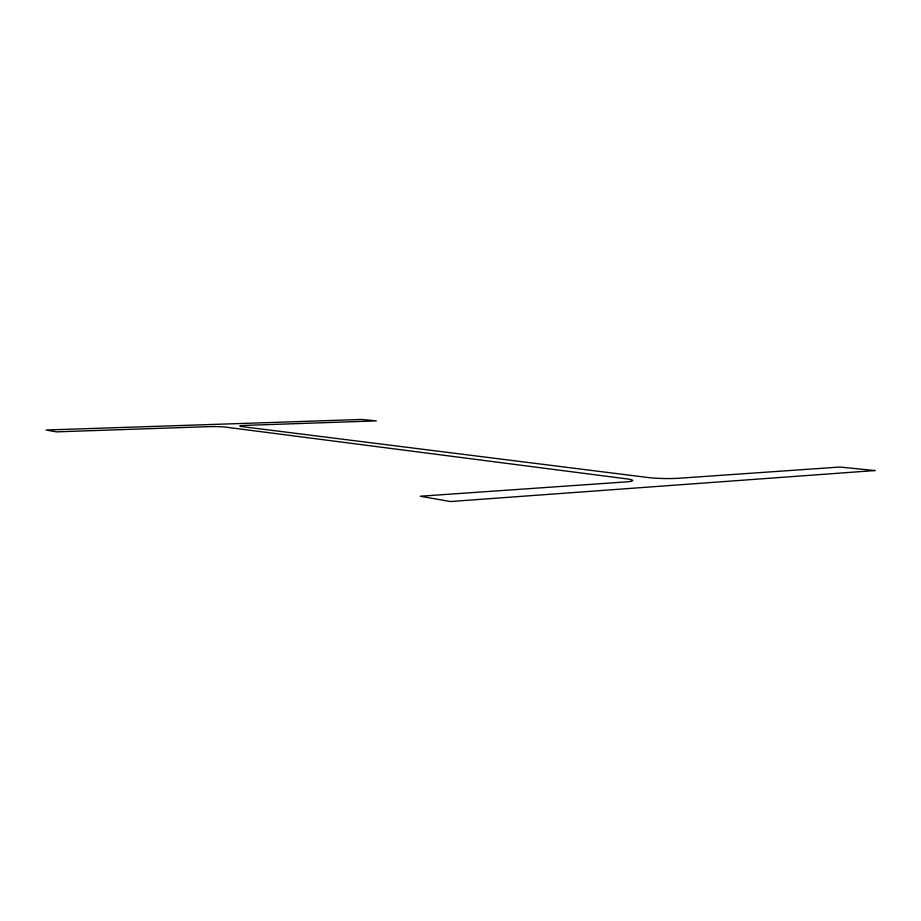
<?xml version="1.0" encoding="UTF-8"?>
<svg xmlns="http://www.w3.org/2000/svg" width="921" height="921" viewBox="0 0 921 921"><rect width="100%" height="100%" fill="white"/><g stroke="black" fill="none" stroke-linecap="round" stroke-linejoin="round"><path stroke-width="1.38" d="M874.95 470.55L450.323 501.542L420.241 496.223L625.451 481.948A21.874 2.164 1.1 0 0 627.132 478.92L225.023 427.045A13.953 0.898 -0.3 0 0 206.592 426.711L56.457 431.857L46.05 430.015L361.953 419.458L376.344 420.897L247.335 425.318A13.665 0.863 -0.2 0 0 241.164 426.492L647.923 477.504A21.425 2.038 1.3 0 0 678.524 478.264L839.779 467.051L874.95 470.55"/></g></svg>
